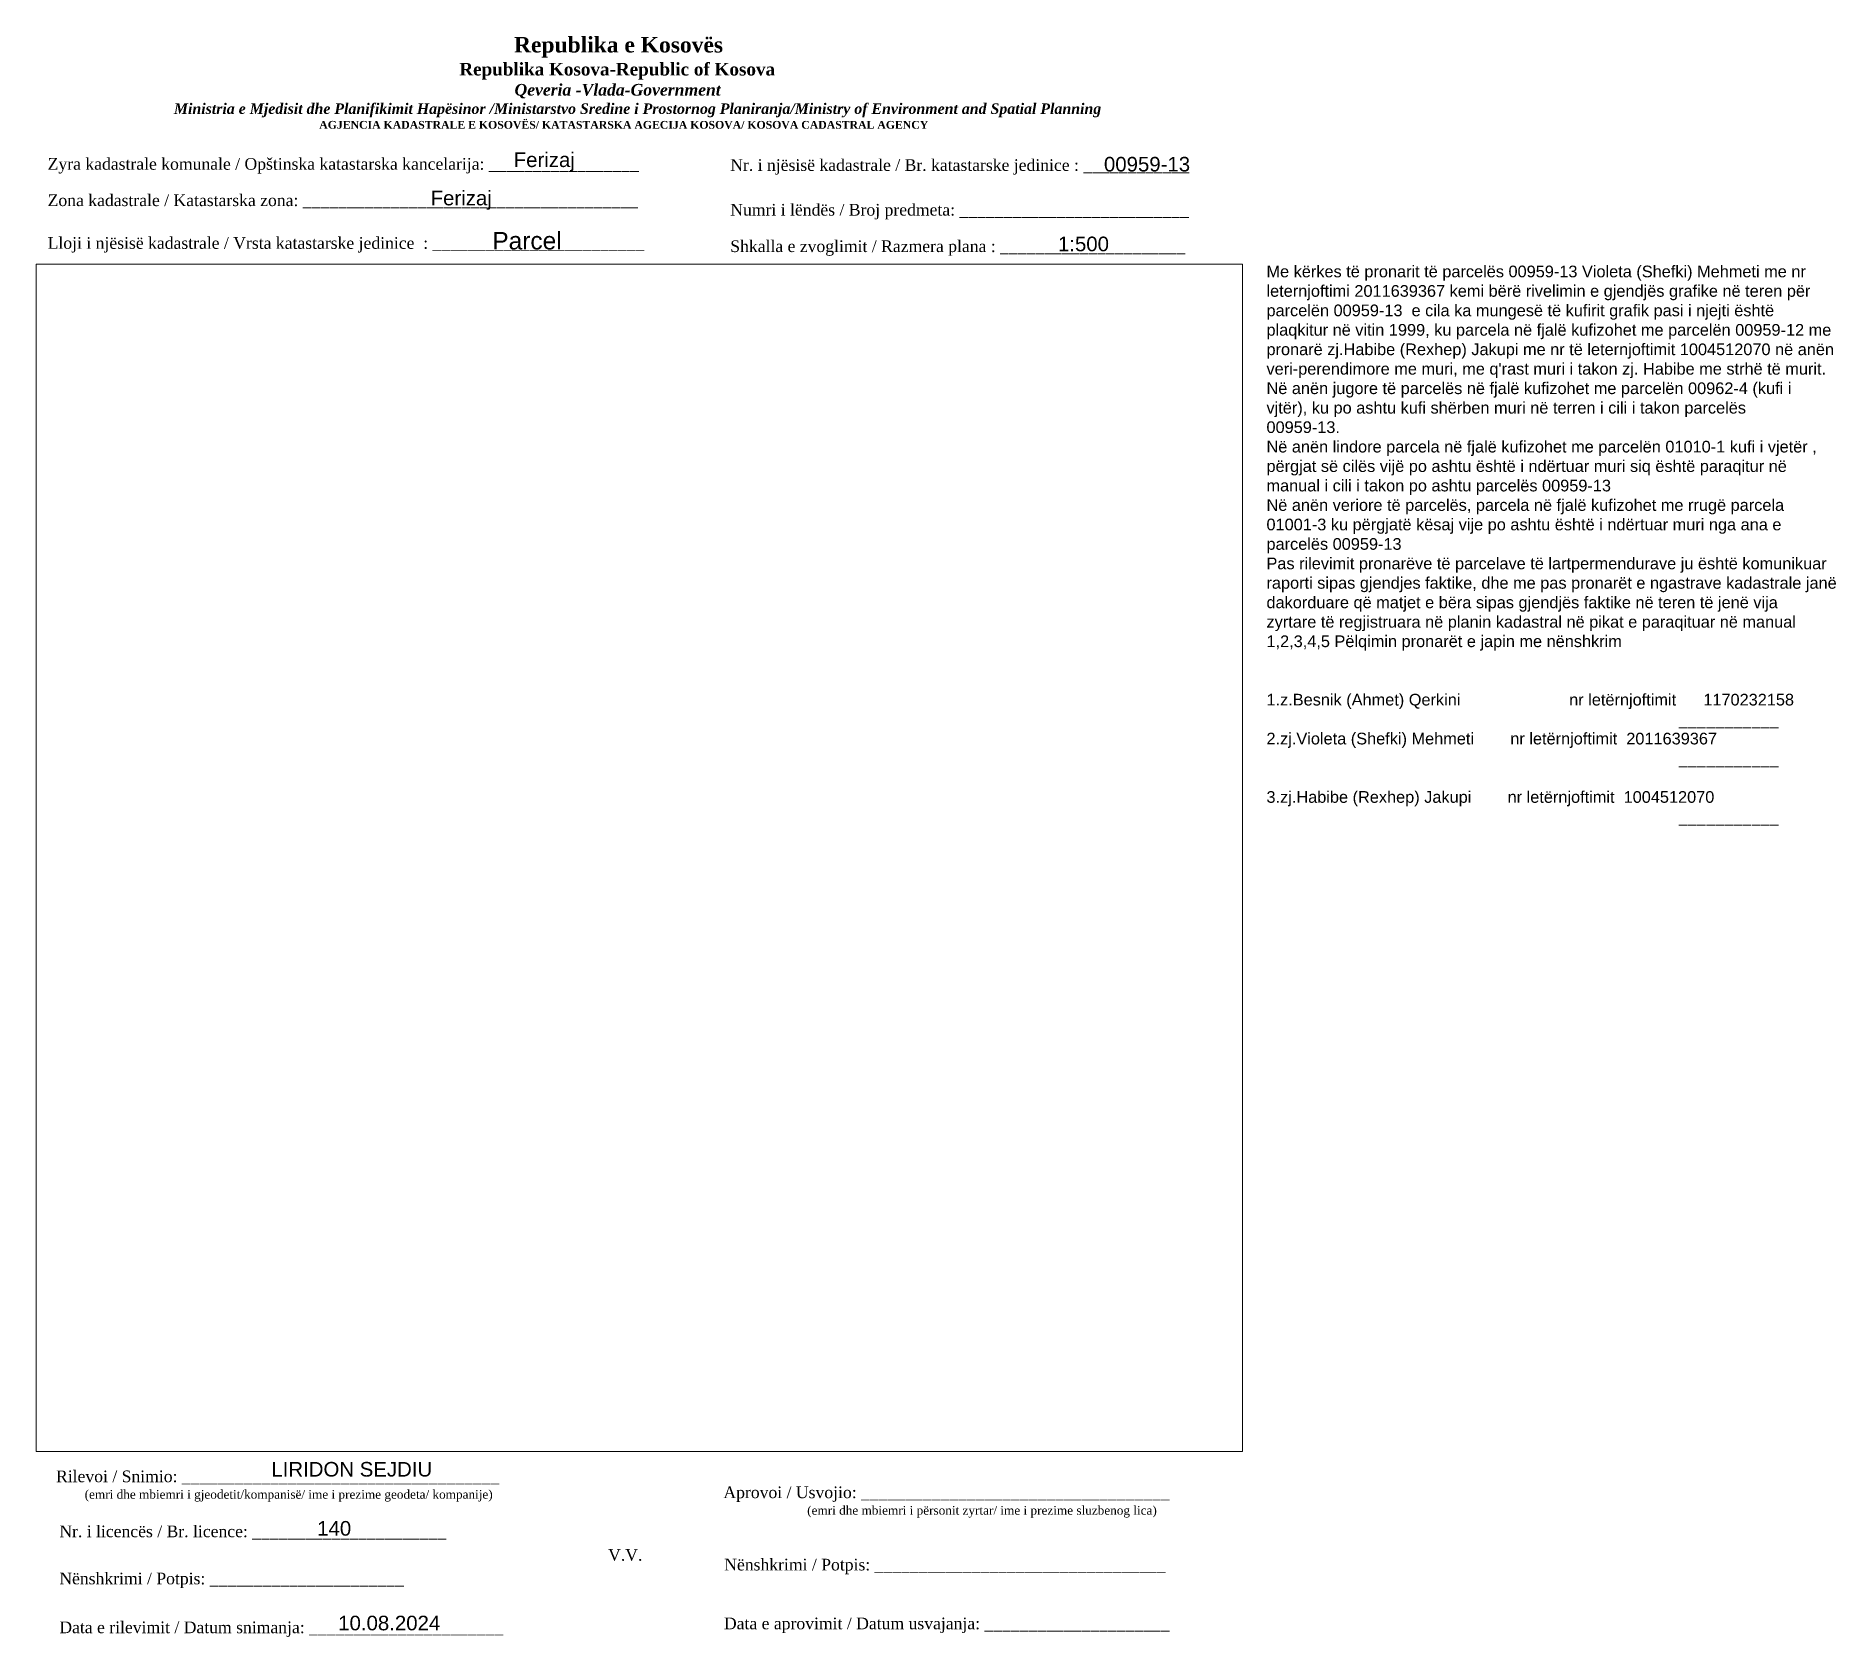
# Paper-space layout 'Manuali (3)' of a CAD drawing. Header units: metres. Extents: x 1 to 309, y 2 to 276.
import ezdxf

# ---------------------------------------------------------------- set-up
doc = ezdxf.new("R2010")
doc.units = ezdxf.units.M
doc.layers.get('0').update_dxf_attribs({"lineweight": 0})
doc.layers.add('Korniza e jashtme', color=7, linetype='Continuous', lineweight=0)
doc.styles.get("Standard").update_dxf_attribs({"font": 'arial.ttf'})

psp = doc.layouts.new('Manuali (3)')

# ---------------------------------------------------------------- texts
for s, p in [('00959-13', (183.92, 252.84)), ('LIRIDON SEJDIU ', (41.3, 29.28)), ('140', (49.15, 19.16)), ('10.08.2024', (52.75, 2.94))]:
    psp.add_text(s, height=2.5).set_placement(p)
for s, insert, char_height, width, attachment_point in [('\\pi77.297;{\\fBook Antiqua|b1|i0|c0|p18;\\H1.333x;Republika e Kosovës\\fTimes New Roman|b1|i0|c0|p18;\\P\\pi67.927;\\fBook Antiqua|b1|i0|c0|p18;\\H0.8125x;Republika Kosova-Republic of Kosova\\fTimes New Roman|b1|i0|c0|p18;\\P\\pi77.378;\\fBook Antiqua|b1|i1|c0|p18;\\H0.9233x;Qeveria -Vlada-Government \\P\\pi13.032,l6,t23.033;\\fTimes New Roman|b1|i1|c0|p18;\\H0.9x;Ministria e Mjedisit dhe Planifikimit Hapësinor /Ministarstvo Sredine i Prostornog Planiranja/Ministry of Environment and Spatial Planning\\P\\pi43.931,l0,tz;\\fBook Antiqua|b1|i0|c0|p18;\\H0.7406x;AGJENCIA KADASTRALE E KOSOVËS/ KATASTARSKA AGECIJA KOSOVA/ KOSOVA CADASTRAL AGENCY}', (5.57, 275.89), 2, 191.8237, 1), ('Ferizaj', (88.05, 254.47), 2.5, 9.9735, 5), ('{\\fTimes New Roman|b0|i0|c0|p18;Zyra kadastrale komunale / Opštinska katastarska kancelarija: _________________}', (2.98, 255.14), 2, 100.6873, 1), ('{\\fTimes New Roman|b0|i0|c0|p18;Nr. i njësisë kadastrale / Br. katastarske jedinice : ____________}', (119.91, 254.94), 2, 79.9484, 1), ('{\\fTimes New Roman|b0|i0|c0|p18;Zona kadastrale / Katastarska zona: ______________________________________}', (2.98, 248.91), 2, 100.6873, 1), ('Ferizaj', (73.82, 247.91), 2.5, 9.9735, 5), ('{\\fTimes New Roman|b0|i0|c0|p18;Numri i lëndës / Broj predmeta: __________________________}', (119.91, 247.28), 2, 79.9484, 1), ('{\\fTimes New Roman|b0|i0|c0|p18;Lloji i njësisë kadastrale / Vrsta katastarske jedinice  : ________________________}', (2.98, 241.59), 2, 100.6873, 1), ('{\\fArial|b0|i0|c0|p34;Parcel}', (85.09, 240.96), 3, 11.2939, 5), ('{\\fTimes New Roman|b0|i0|c0|p18;Shkalla e zvoglimit / Razmera plana : _____________________}', (119.91, 241.04), 2, 79.9484, 1), ('1:500', (180.41, 240.41), 2.5, 10.1784, 5), ("Me kërkes të pronarit të parcelës 00959-13 Violeta (Shefki) Mehmeti me nr\\Pleternjoftimi 2011639367 kemi bërë rivelimin e gjendjës grafike në teren për\\Pparcelën 00959-13  e cila ka mungesë të kufirit grafik pasi i njejti është\\Pplaqkitur në vitin 1999, ku parcela në fjalë kufizohet me parcelën 00959-12 me\\Ppronarë zj.Habibe (Rexhep) Jakupi me nr të leternjoftimit 1004512070 në anën\\Pveri-perendimore me muri, me q'rast muri i takon zj. Habibe me strhë të murit.\\PNë anën jugore të parcelës në fjalë kufizohet me parcelën 00962-4 (kufi i\\Pvjtër), ku po ashtu kufi shërben muri në terren i cili i takon parcelës\\P00959-13.\\PNë anën lindore parcela në fjalë kufizohet me parcelën 01010-1 kufi i vjetër ,\\Ppërgjat së cilës vijë po ashtu është i ndërtuar muri siq është paraqitur në\\Pmanual i cili i takon po ashtu parcelës 00959-13\\PNë anën veriore të parcelës, parcela në fjalë kufizohet me rrugë parcela\\P01001-3 ku përgjatë kësaj vije po ashtu është i ndërtuar muri nga ana e\\Pparcelës 00959-13\\PPas rilevimit pronarëve të parcelave të lartpermendurave ju është komunikuar\\Praporti sipas gjendjes faktike, dhe me pas pronarët e ngastrave kadastrale janë\\Pdakorduare që matjet e bëra sipas gjendjës faktike në teren të jenë vija\\Pzyrtare të regjistruara në planin kadastral në pikat e paraqituar në manual\\P1,2,3,4,5 Pëlqimin pronarët e japin me nënshkrim\\P\\P\\P1.z.Besnik (Ahmet) Qerkini                        nr letërnjoftimit      1170232158\\P                                                                                           ___________\\P2.zj.Violeta (Shefki) Mehmeti        nr letërnjoftimit  2011639367\\P                                                                                           ___________\\P\\P3.zj.Habibe (Rexhep) Jakupi        nr letërnjoftimit  1004512070\\P                                                                                           ___________\\P                                                ", (211.76, 236.71), 2, 132.0377, 1), ('{\\fTimes New Roman|b0|i0|c0|p18;Rilevoi / Snimio: ____________________________________\\P     \\H0.75x;(emri dhe mbiemri i gjeodetit/kompanisë/ ime i prezime geodeta/ kompanije)}', (42.38, 27.65), 2, 74.7958, 5), ('{\\fTimes New Roman|b0|i0|c0|p18; Aprovoi / Usvojio: ___________________________________\\P                    \\H0.75x;(emri dhe mbiemri i përsonit zyrtar/ ime i prezime sluzbenog lica)}', (117.98, 27.58), 2, 83.344, 1), ('{\\fTimes New Roman|b0|i0|c0|p18;Nr. i licencës / Br. licence: ______________________\\P                                }', (4.98, 20.89), 2, 83.344, 1), ('{\\fTimes New Roman|b0|i0|c0|p18;V.V.                                 }', (101.92, 15.84), 2, 5.7076, 5), ('{\\fTimes New Roman|b0|i0|c0|p18;Nënshkrimi / Potpis: ______________________\\P                                 }', (4.98, 12.82), 2, 83.344, 1), ('{\\fTimes New Roman|b0|i0|c0|p18; Nënshkrimi / Potpis: _________________________________}', (118.12, 15.2), 2, 83.344, 1), ('{\\fTimes New Roman|b0|i0|c0|p18;Data e rilevimit / Datum snimanja: ______________________\\P                                 }', (4.98, 4.45), 2, 83.344, 1), ('{\\fTimes New Roman|b0|i0|c0|p18; Data e aprovimit / Datum usvajanja: _____________________}', (118.07, 5.12), 2, 83.344, 1)]:
    psp.add_mtext(s, dxfattribs=dict(insert=insert, char_height=char_height, width=width, attachment_point=attachment_point))

# ---------------------------------------------------------------- viewports
at = {"layer": 'Korniza e jashtme', "view_target_point": (370776.427, 310629.57)}
psp.add_viewport(center=(104.31, 135.25), size=(206.65, 203.4046), view_center_point=(7141682.969, 4380989.651), view_height=101.70229, dxfattribs=at)

doc.saveas('drawing.dxf')
